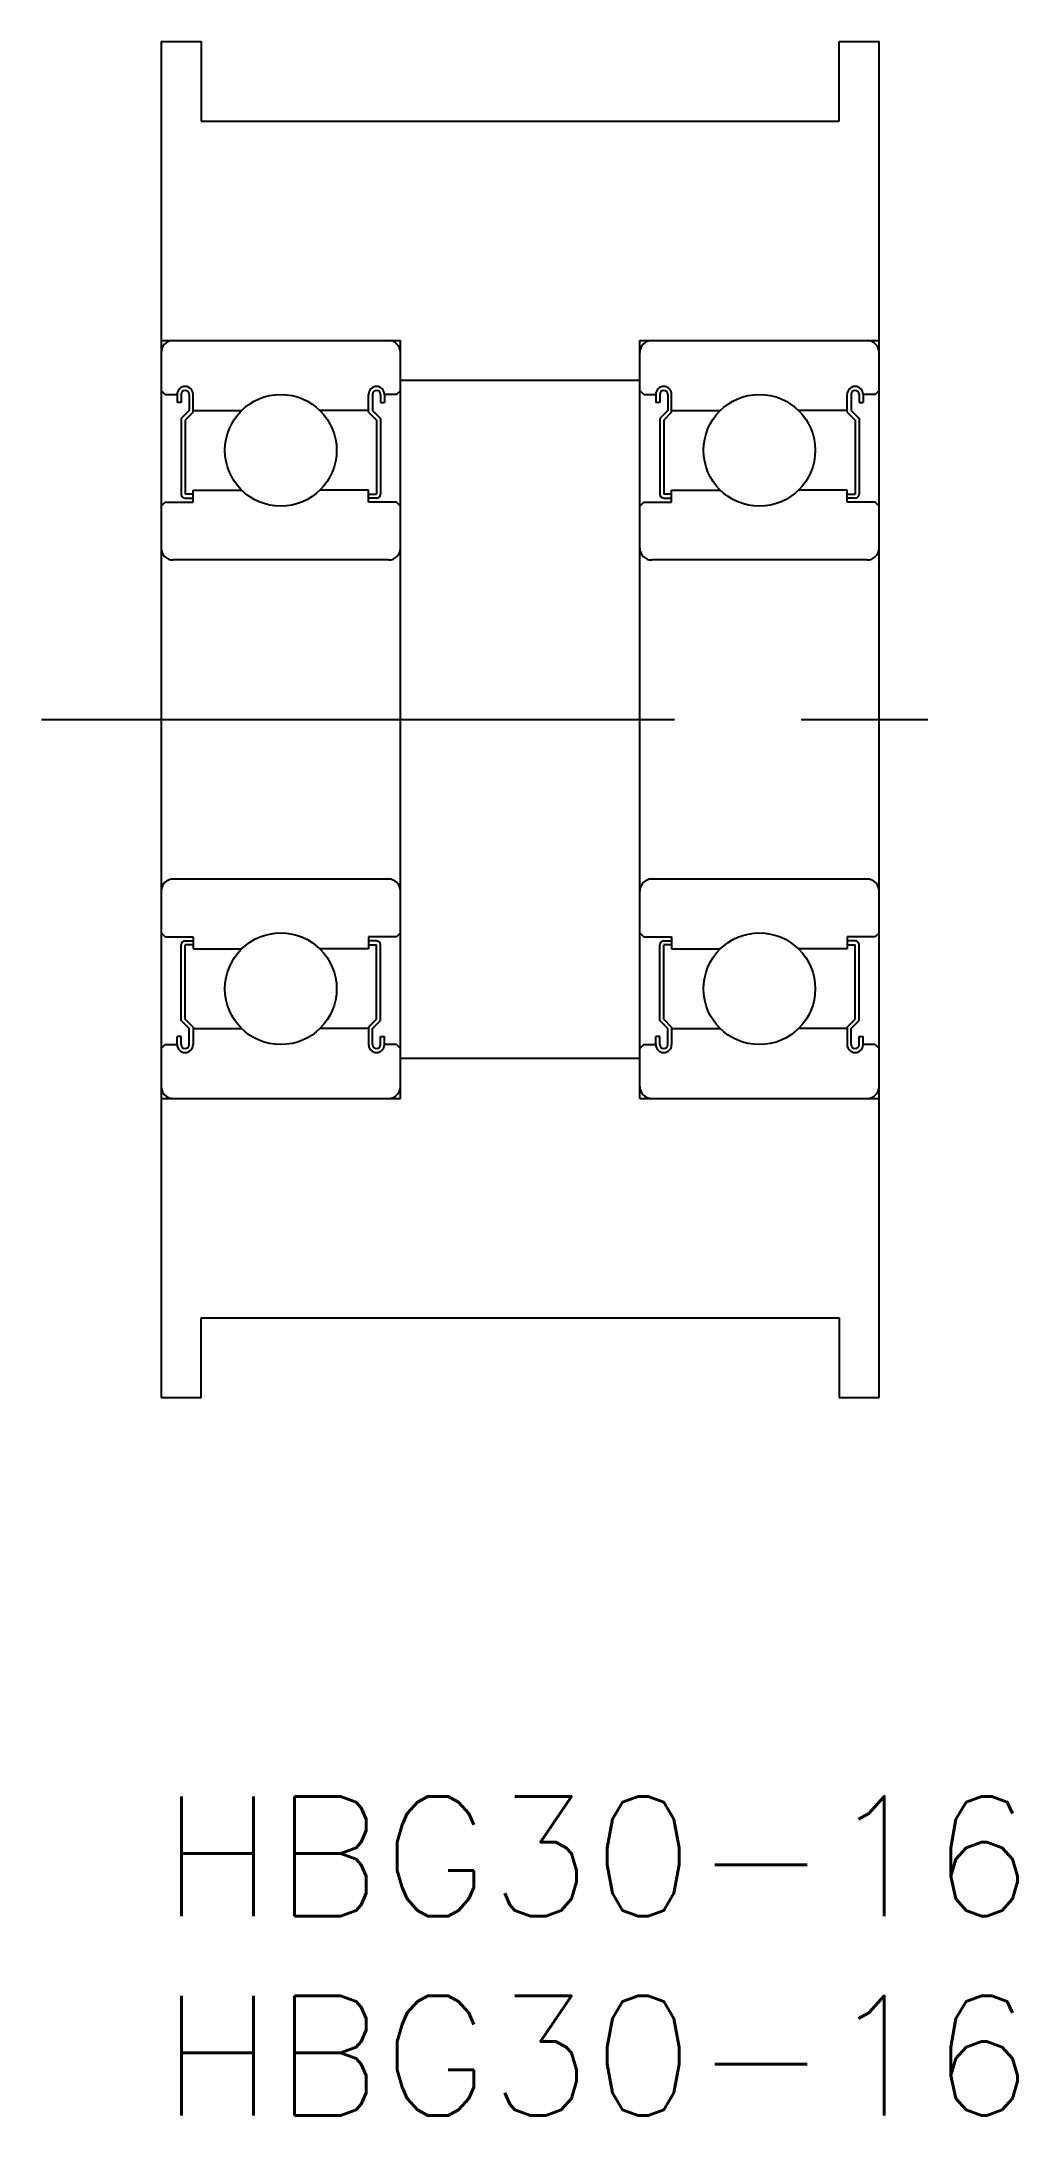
# Model space of a CAD drawing. Extents: x -3 to 21.5, y -8 to 44.
import ezdxf

# ---------------------------------------------------------------- set-up
doc = ezdxf.new("R2010")
doc.units = 0
doc.header["$LTSCALE"] = 0.5
doc.linetypes.add('CENTER', pattern=[50.8, 31.75, -6.35, 6.35, -6.35])
for name, color, linetype in [('MSM_CENTER', 1, 'CENTER'), ('MSM_CONTINUOUS', 7, 'CONTINUOUS'), ('MSM_PART_NUMBER', 7, 'CONTINUOUS')]:
    doc.layers.add(name, color=color, linetype=linetype)
doc.styles.get("Standard").update_dxf_attribs({"font": 'txt.shx', "height": 3, "bigfont": 'bigfont.shx'})

# ---------------------------------------------------------------- blocks, each defined once
blk = doc.blocks.new('*U2')
at = {"layer": 'MSM_PART_NUMBER'}
blk.add_text('HBG30-16', height=3, dxfattribs=at).set_placement((0, -3))
blk = doc.blocks.new('*U3')
at = {"layer": 'MSM_PART_NUMBER'}
blk.add_text('HBG30-16', height=3, dxfattribs=at).set_placement((0, -8))

msp = doc.modelspace()

# ---------------------------------------------------------------- linework, layer by layer
at = {"layer": 'MSM_CENTER'}
msp.add_line((-3, 27), (21, 27), dxfattribs=at)
at = {"layer": 'MSM_CONTINUOUS'}
for p, q in [((0, 44), (1, 44)), ((0, 44), (0, 10)), ((1, 44), (1, 42)), ((17, 44), (18, 44)), ((17, 42), (17, 44)), ((18, 10), (18, 44)), ((1, 42), (17, 42)), ((0, 36.5), (6, 36.5)), ((6, 17.5), (6, 36.5)), ((12, 17.5), (12, 36.5)), ((12, 36.5), (18, 36.5)), ((12, 35.5), (6, 35.5)), ((0.1, 35.15), (0, 35.25)), ((0.1, 35.15), (0.4, 35.15)), ((0.4, 35.15), (0.4, 34.95)), ((0.5, 34.95), (0.4, 34.95)), ((0.5, 35.15), (0.5, 34.95)), ((0.7, 35.15), (0.7, 34.75)), ((0.8, 34.709), (0.8, 35.15)), ((5.2, 34.709), (5.2, 35.15)), ((5.3, 35.15), (5.3, 34.75)), ((5.5, 35.15), (5.5, 34.95)), ((5.5, 34.95), (5.6, 34.95)), ((5.6, 35.15), (5.6, 34.95)), ((5.9, 35.15), (5.6, 35.15)), ((5.9, 35.15), (6, 35.25)), ((12.1, 35.15), (12, 35.25)), ((12.1, 35.15), (12.4, 35.15)), ((12.4, 35.15), (12.4, 34.95)), ((12.5, 34.95), (12.4, 34.95)), ((12.5, 35.15), (12.5, 34.95)), ((12.7, 35.15), (12.7, 34.75)), ((12.8, 34.709), (12.8, 35.15)), ((17.2, 34.709), (17.2, 35.15)), ((17.3, 35.15), (17.3, 34.75)), ((17.5, 35.15), (17.5, 34.95)), ((17.5, 34.95), (17.6, 34.95)), ((17.6, 35.15), (17.6, 34.95)), ((17.9, 35.15), (17.6, 35.15)), ((17.9, 35.15), (18, 35.25)), ((0.7, 34.75), (0.5, 34.55)), ((0.5, 34.55), (0.5, 32.65)), ((0.8, 34.709), (0.6, 34.509)), ((0.6, 34.509), (0.6, 32.65)), ((0.8, 34.75), (2.02, 34.75)), ((5.2, 34.75), (3.98, 34.75)), ((5.2, 34.709), (5.4, 34.509)), ((5.3, 34.75), (5.5, 34.55)), ((5.4, 34.509), (5.4, 32.65)), ((5.5, 34.55), (5.5, 32.65)), ((12.7, 34.75), (12.5, 34.55)), ((12.5, 34.55), (12.5, 32.65)), ((12.8, 34.709), (12.6, 34.509)), ((12.6, 34.509), (12.6, 32.65)), ((12.8, 34.75), (14.02, 34.75)), ((17.2, 34.75), (15.98, 34.75)), ((17.2, 34.709), (17.4, 34.509)), ((17.3, 34.75), (17.5, 34.55)), ((17.4, 34.509), (17.4, 32.65)), ((17.5, 34.55), (17.5, 32.65)), ((0, 32.35), (0.1, 32.45)), ((0.1, 32.45), (0.8, 32.45)), ((0.8, 32.65), (0.6, 32.65)), ((0.6, 32.55), (0.8, 32.55)), ((0.8, 32.75), (2.02, 32.75)), ((0.8, 32.45), (0.8, 32.75)), ((5.2, 32.75), (3.98, 32.75)), ((5.2, 32.45), (5.2, 32.75)), ((5.2, 32.65), (5.4, 32.65)), ((5.4, 32.55), (5.2, 32.55)), ((5.9, 32.45), (5.2, 32.45)), ((6, 32.35), (5.9, 32.45)), ((12, 32.35), (12.1, 32.45)), ((12.1, 32.45), (12.8, 32.45)), ((12.8, 32.65), (12.6, 32.65)), ((12.6, 32.55), (12.8, 32.55)), ((12.8, 32.75), (14.02, 32.75)), ((12.8, 32.45), (12.8, 32.75)), ((17.2, 32.75), (15.98, 32.75)), ((17.2, 32.45), (17.2, 32.75)), ((17.2, 32.65), (17.4, 32.65)), ((17.4, 32.55), (17.2, 32.55)), ((17.9, 32.45), (17.2, 32.45)), ((18, 32.35), (17.9, 32.45)), ((5.7, 31), (0.3, 31)), ((17.7, 31), (12.3, 31)), ((5.7, 23), (0.3, 23)), ((17.7, 23), (12.3, 23)), ((0, 21.65), (0.1, 21.55)), ((0.1, 21.55), (0.8, 21.55)), ((0.5, 19.45), (0.5, 21.35)), ((0.6, 21.45), (0.8, 21.45)), ((0.6, 19.491), (0.6, 21.35)), ((0.8, 21.35), (0.6, 21.35)), ((0.8, 21.55), (0.8, 21.25)), ((5.2, 21.55), (5.2, 21.25)), ((5.9, 21.55), (5.2, 21.55)), ((5.4, 21.45), (5.2, 21.45)), ((5.2, 21.35), (5.4, 21.35)), ((5.4, 19.491), (5.4, 21.35)), ((5.5, 19.45), (5.5, 21.35)), ((6, 21.65), (5.9, 21.55)), ((12, 21.65), (12.1, 21.55)), ((12.1, 21.55), (12.8, 21.55)), ((12.5, 19.45), (12.5, 21.35)), ((12.6, 21.45), (12.8, 21.45)), ((12.6, 19.491), (12.6, 21.35)), ((12.8, 21.35), (12.6, 21.35)), ((12.8, 21.55), (12.8, 21.25)), ((17.2, 21.55), (17.2, 21.25)), ((17.9, 21.55), (17.2, 21.55)), ((17.4, 21.45), (17.2, 21.45)), ((17.2, 21.35), (17.4, 21.35)), ((17.4, 19.491), (17.4, 21.35)), ((17.5, 19.45), (17.5, 21.35)), ((18, 21.65), (17.9, 21.55)), ((0.8, 21.25), (2.02, 21.25)), ((5.2, 21.25), (3.98, 21.25)), ((12.8, 21.25), (14.02, 21.25)), ((17.2, 21.25), (15.98, 21.25)), ((0.7, 19.25), (0.5, 19.45)), ((0.8, 19.291), (0.6, 19.491)), ((0.7, 18.85), (0.7, 19.25)), ((0.8, 19.291), (0.8, 18.85)), ((0.8, 19.25), (2.02, 19.25)), ((5.2, 19.25), (3.98, 19.25)), ((5.2, 19.291), (5.4, 19.491)), ((5.2, 19.291), (5.2, 18.85)), ((5.3, 19.25), (5.5, 19.45)), ((5.3, 18.85), (5.3, 19.25)), ((12.7, 19.25), (12.5, 19.45)), ((12.8, 19.291), (12.6, 19.491)), ((12.7, 18.85), (12.7, 19.25)), ((12.8, 19.291), (12.8, 18.85)), ((12.8, 19.25), (14.02, 19.25)), ((17.2, 19.25), (15.98, 19.25)), ((17.2, 19.291), (17.4, 19.491)), ((17.2, 19.291), (17.2, 18.85)), ((17.3, 19.25), (17.5, 19.45)), ((17.3, 18.85), (17.3, 19.25)), ((0.1, 18.85), (0, 18.75)), ((0.1, 18.85), (0.4, 18.85)), ((0.4, 18.85), (0.4, 19.05)), ((0.5, 19.05), (0.4, 19.05)), ((0.5, 18.85), (0.5, 19.05)), ((5.5, 18.85), (5.5, 19.05)), ((5.5, 19.05), (5.6, 19.05)), ((5.6, 18.85), (5.6, 19.05)), ((5.9, 18.85), (5.6, 18.85)), ((5.9, 18.85), (6, 18.75)), ((12.1, 18.85), (12, 18.75)), ((12.1, 18.85), (12.4, 18.85)), ((12.4, 18.85), (12.4, 19.05)), ((12.5, 19.05), (12.4, 19.05)), ((12.5, 18.85), (12.5, 19.05)), ((17.5, 18.85), (17.5, 19.05)), ((17.5, 19.05), (17.6, 19.05)), ((17.6, 18.85), (17.6, 19.05)), ((17.9, 18.85), (17.6, 18.85)), ((17.9, 18.85), (18, 18.75)), ((12, 18.5), (6, 18.5)), ((0, 17.5), (6, 17.5)), ((12, 17.5), (18, 17.5)), ((1, 12), (17, 12)), ((1, 10), (1, 12)), ((17, 12), (17, 10)), ((0, 10), (1, 10)), ((17, 10), (18, 10))]:
    msp.add_line(p, q, dxfattribs=at)
for centre in [(3, 33.75), (15, 33.75), (3, 20.25), (15, 20.25)]:
    msp.add_circle(centre, 1.4, dxfattribs=at)
for centre, radius, start, end in [((0.3, 36.2), 0.3, 90, 180), ((5.7, 36.2), 0.3, 0, 90), ((12.3, 36.2), 0.3, 90, 180), ((17.7, 36.2), 0.3, 0, 90), ((0.6, 35.15), 0.2, 0, 180), ((0.6, 35.15), 0.1, 0, 180), ((5.4, 35.15), 0.2, 0, 180), ((5.4, 35.15), 0.1, 0, 180), ((12.6, 35.15), 0.2, 0, 180), ((12.6, 35.15), 0.1, 0, 180), ((17.4, 35.15), 0.2, 0, 180), ((17.4, 35.15), 0.1, 0, 180), ((0.6, 32.65), 0.1, 180, 270), ((5.4, 32.65), 0.1, 270, 0), ((12.6, 32.65), 0.1, 180, 270), ((17.4, 32.65), 0.1, 270, 0), ((0.3, 31.3), 0.3, 180, 270), ((5.7, 31.3), 0.3, 270, 0), ((12.3, 31.3), 0.3, 180, 270), ((17.7, 31.3), 0.3, 270, 0), ((0.3, 22.7), 0.3, 90, 180), ((5.7, 22.7), 0.3, 0, 90), ((12.3, 22.7), 0.3, 90, 180), ((17.7, 22.7), 0.3, 0, 90), ((0.6, 21.35), 0.1, 90, 180), ((5.4, 21.35), 0.1, 360, 90), ((12.6, 21.35), 0.1, 90, 180), ((17.4, 21.35), 0.1, 360, 90), ((0.6, 18.85), 0.2, 180, 0), ((0.6, 18.85), 0.1, 180, 0), ((5.4, 18.85), 0.2, 180, 0), ((5.4, 18.85), 0.1, 180, 0), ((12.6, 18.85), 0.2, 180, 0), ((12.6, 18.85), 0.1, 180, 0), ((17.4, 18.85), 0.2, 180, 0), ((17.4, 18.85), 0.1, 180, 0), ((0.3, 17.8), 0.3, 180, 270), ((5.7, 17.8), 0.3, 270, 0), ((12.3, 17.8), 0.3, 180, 270), ((17.7, 17.8), 0.3, 270, 0)]:
    msp.add_arc(centre, radius, start, end, dxfattribs=at)

# ---------------------------------------------------------------- block references
for name in ['*U2', '*U3']:
    msp.add_blockref(name, (0, 0), dxfattribs=at)

doc.saveas('drawing.dxf')
